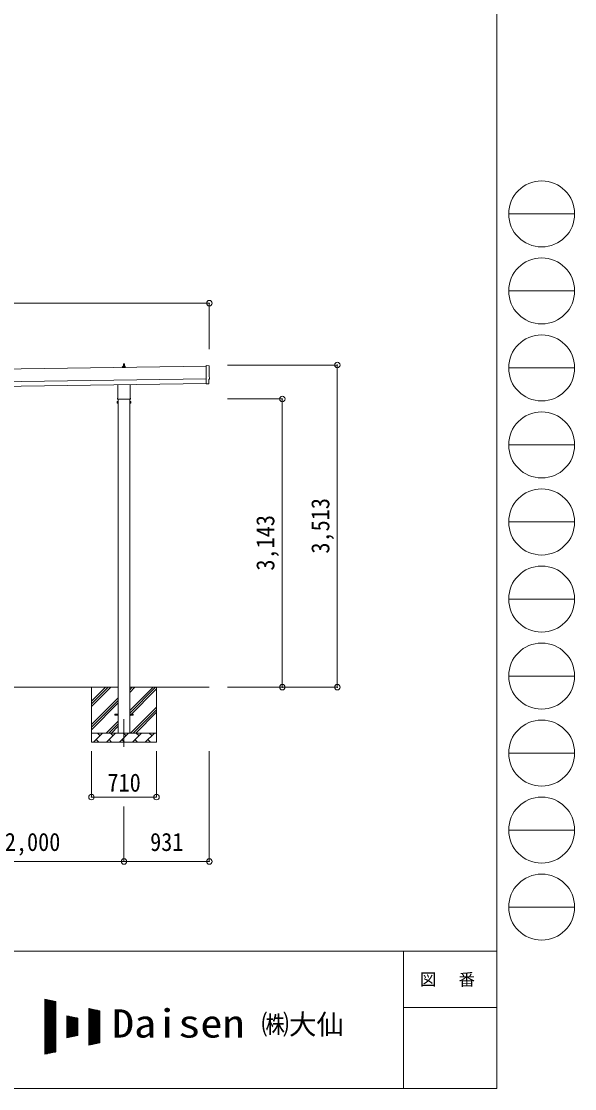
# Model space of a CAD drawing. Units: millimetres at full size, sheet at 1:60. Extents: x -16864 to 16864, y -11640 to 11640.
# Drawn here: x 10827 to 16864, y -11640 to 0 of the extents above; entities that cross this region are included whole.
import ezdxf
from ezdxf.enums import TextEntityAlignment as Align

# ---------------------------------------------------------------- set-up
doc = ezdxf.new("R2010")
doc.units = ezdxf.units.MM
doc.header["$LTSCALE"] = 60
doc.header["$PDMODE"] = 32
doc.header["$PDSIZE"] = 60
doc.linetypes.add('CHAIN1', pattern=[8, 5, -1, 1, -1])
for name, color, linetype, lineweight in [('0-1_Defpoints', 7, 'CHAIN1', 9), ('0-2_TEXT1', 4, 'Continuous', 9), ('0-3_SHAPE', 7, 'Continuous', 9), ('0-8_TABLE1', 6, 'Continuous', 9), ('F-0', 7, 'Continuous', 9)]:
    doc.layers.add(name, color=color, linetype=linetype, lineweight=lineweight)
doc.styles.add('ＭＳ ゴシック', font='')
doc.styles.get('ＭＳ ゴシック').set_extended_font_data('MS Gothic')

msp = doc.modelspace()

# ---------------------------------------------------------------- linework, layer by layer
at = {"layer": '0-1_Defpoints'}
msp.add_line((11946.57, -7611.46), (11946.57, -7960.46), dxfattribs=at)
at = {"layer": '0-2_TEXT1'}
for p, q in [((12842.25, -3759.4), (6631.63, -3848.12)), ((11928.62, -3774.84), (11928.62, -3767.13)), ((11965.12, -3774.84), (11928.62, -3774.84)), ((11929.01, -3766.34), (11964.74, -3766.34)), ((11929.39, -3766.16), (11936.11, -3764.53)), ((11936.49, -3764.34), (11957.26, -3764.34)), ((11936.87, -3763.55), (11936.87, -3759.34)), ((11937.87, -3759.34), (11955.87, -3759.34)), ((11940.87, -3759.34), (11941.6, -3735.82)), ((11942.6, -3734.84), (11951.15, -3734.84)), ((11952.15, -3735.82), (11952.87, -3759.34)), ((11956.87, -3763.55), (11956.87, -3759.34)), ((11964.36, -3766.16), (11957.64, -3764.53)), ((11965.12, -3774.84), (11965.12, -3767.13)), ((12842.18, -3754.31), (12845.02, -3953.15)), ((12873.85, -3755.51), (12842.18, -3754.31)), ((6633.63, -3988.1), (12844.25, -3899.38)), ((6634.34, -4038.1), (12844.96, -3949.38)), ((12863.23, -3951.98), (12845.02, -3953.15)), ((12863.9, -3952.6), (12863.23, -3951.98)), ((12864.65, -3952.87), (12871.56, -3952.4)), ((11878.27, -4108.83), (11878.27, -3963.19)), ((12014.87, -3961.24), (12014.87, -4108.83)), ((11872.57, -4147.1), (11873.33, -4145.79)), ((11872.57, -4147.1), (11872.57, -4164.1)), ((11872.57, -4164.1), (11873.33, -4165.41)), ((11879.57, -4150.69), (11873.33, -4150.69)), ((11879.57, -4160.51), (11873.33, -4160.51)), ((11879.57, -4165.41), (11873.33, -4165.41)), ((11876.57, -4117.6), (11876.57, -4112.1)), ((12014.5, -4121.1), (11878.63, -4121.1)), ((11882.07, -4164.8), (11879.57, -4164.8)), ((11884.07, -4121.1), (11884.07, -7761.46)), ((12009.07, -7761.46), (12009.07, -4121.1)), ((12011.07, -4164.8), (12013.57, -4164.8)), ((12013.57, -4150.69), (12019.81, -4150.69)), ((12013.57, -4160.51), (12019.81, -4160.51)), ((12013.57, -4165.41), (12019.81, -4165.41)), ((12016.57, -4112.1), (12016.57, -4117.6)), ((12020.57, -4147.1), (12019.81, -4145.79)), ((12020.57, -4164.1), (12019.81, -4165.41)), ((12020.57, -4147.1), (12020.57, -4164.1)), ((11846.57, -7556.96), (11884.07, -7556.96)), ((11846.57, -7565.96), (11846.57, -7556.96)), ((11846.57, -7556.96), (11884.07, -7556.96)), ((11846.57, -7565.96), (11846.57, -7556.96)), ((11846.57, -7565.96), (11884.07, -7565.96)), ((11846.57, -7565.96), (11884.07, -7565.96)), ((12009.07, -7556.96), (12046.57, -7556.96)), ((12009.07, -7556.96), (12046.57, -7556.96)), ((12009.07, -7565.96), (12046.57, -7565.96)), ((12009.07, -7565.96), (12046.57, -7565.96)), ((12046.57, -7565.96), (12046.57, -7556.96)), ((12046.57, -7565.96), (12046.57, -7556.96))]:
    msp.add_line(p, q, dxfattribs=at)
for points in [[(12874.36, -3949.37), (12873.69, -3902.35), (12874.29, -3902.34)], [(11879.57, -4165.41), (11879.57, -4145.79), (11873.33, -4145.79)], [(11879.57, -4164.8), (11879.57, -4146.4), (11882.07, -4146.4)], [(12013.57, -4164.8), (12013.57, -4146.4), (12011.07, -4146.4)], [(12013.57, -4165.41), (12013.57, -4145.79), (12019.81, -4145.79)]]:
    msp.add_lwpolyline(points, dxfattribs=at)
for points in [[(11882.07, -4166.1), (11882.07, -4145.1), (11884.07, -4145.1), (11884.07, -4166.1)], [(12011.07, -4166.1), (12011.07, -4145.1), (12009.07, -4145.1), (12009.07, -4166.1)]]:
    msp.add_lwpolyline(points, close=True, dxfattribs=at)
for centre, radius, start, end in [((11929.62, -3767.13), 1, 103.62699, 180), ((11935.87, -3763.55), 1, 283.62699, 0), ((11940.96, -3759.97), 4.13, 90, 171.17633), ((11937.87, -3760.34), 1, 90, 180), ((11942.6, -3735.84), 1, 90, 178.60509), ((11950.21, -3759.34), 4.83, 133.60282, 180), ((11943.54, -3759.34), 4.83, 0, 46.39718), ((11951.15, -3735.84), 1, 1.39491, 90), ((11952.79, -3759.97), 4.13, 8.82367, 90), ((11955.87, -3760.34), 1, 0, 90), ((11957.87, -3763.55), 1, 180, 256.37301), ((11964.12, -3767.13), 1, 0, 76.37301), ((12864.58, -3951.87), 1, 227.3164, 273.81435), ((11876.91, -4148.24), 4.34, 145.61575, 214.38425), ((11888.81, -4155.6), 16.24, 162.41205, 197.58795), ((11876.91, -4162.96), 4.34, 145.61575, 214.38425), ((11880.57, -4112.1), 4, 125.09963, 180), ((11880.57, -4117.6), 4, 180, 194.47751), ((11880.57, -4117.6), 4, 194.47751, 241.04498), ((12012.57, -4117.6), 4, 298.95502, 345.52249), ((12012.57, -4112.1), 4, 0, 54.90037), ((12012.57, -4117.6), 4, 345.52249, 0), ((12016.22, -4148.24), 4.34, 325.61575, 34.38425), ((12004.33, -4155.6), 16.24, 342.41205, 17.58795), ((12016.22, -4162.96), 4.34, 325.61575, 34.38425)]:
    msp.add_arc(centre, radius, start, end, dxfattribs=at)
for centre, major_axis, ratio, start_param, end_param in [((12873.65, -3758.5), (3, -0.04), 0.99863, 6.26838895, 7.80162176), ((17640.04, -3760.85), (-4762.89, -68.04), 0.99863, 6.26840604, 6.29770427), ((12871.35, -3949.41), (2.21, -2.04), 0.9974, 5.52523108, 7.04113953), ((12874.22, -3897.94), (4.41, -0.06), 0.99863, 4.71238898, 6.29767781)]:
    msp.add_ellipse(centre, major_axis=major_axis, ratio=ratio, start_param=start_param, end_param=end_param, dxfattribs=at)
at = {"layer": '0-3_SHAPE'}
for p, q in [((11884.07, -7261.46), (10009.07, -7261.46)), ((11591.57, -7261.46), (11591.57, -7861.46)), ((11591.57, -7414.94), (11745.05, -7261.46)), ((11591.57, -7443.22), (11773.33, -7261.46)), ((11591.57, -7471.51), (11801.62, -7261.46)), ((12874.57, -7261.46), (12009.07, -7261.46)), ((12009.07, -7290.28), (12037.89, -7261.46)), ((12009.07, -7318.57), (12066.18, -7261.46)), ((12009.07, -7516.55), (12264.17, -7261.46)), ((12009.07, -7544.84), (12291.57, -7262.34)), ((12009.07, -7573.12), (12301.57, -7280.62)), ((12301.57, -7261.46), (12301.57, -7861.46)), ((11591.57, -7669.5), (11884.07, -7377)), ((11591.57, -7697.78), (11884.07, -7405.28)), ((11591.57, -7726.07), (11884.07, -7433.57)), ((12018.72, -7761.46), (12301.57, -7478.61)), ((12047.01, -7761.46), (12301.57, -7506.9)), ((12075.29, -7761.46), (12301.57, -7535.18)), ((11754.17, -7761.46), (11884.07, -7631.55)), ((11782.45, -7761.46), (11884.07, -7659.84)), ((11591.57, -7761.46), (12301.57, -7761.46)), ((11613.72, -7861.46), (11713.72, -7761.46)), ((11685.17, -7790.01), (11656.62, -7761.46)), ((11755.14, -7861.46), (11855.14, -7761.46)), ((11826.59, -7790.01), (11798.04, -7761.46)), ((11810.73, -7761.46), (11884.07, -7688.12)), ((11896.57, -7861.46), (11996.57, -7761.46)), ((11968.01, -7790.01), (11939.46, -7761.46)), ((12037.99, -7861.46), (12137.99, -7761.46)), ((12109.43, -7790.01), (12080.88, -7761.46)), ((12179.41, -7861.46), (12279.41, -7761.46)), ((12250.86, -7790.01), (12222.3, -7761.46)), ((12301.57, -7861.46), (11591.57, -7861.46)), ((11642.28, -7832.9), (11670.83, -7861.46)), ((11783.7, -7832.9), (11812.25, -7861.46)), ((11925.12, -7832.9), (11953.67, -7861.46)), ((12066.54, -7832.9), (12095.09, -7861.46)), ((12207.96, -7832.9), (12236.52, -7861.46))]:
    msp.add_line(p, q, dxfattribs=at)
at = {"layer": '0-8_TABLE1'}
for p, q in [((12877.57, -3073.82), (1018.57, -3073.82)), ((12877.57, -3073.82), (12877.57, -3573.82)), ((14274.57, -3748.35), (13074.57, -3748.35)), ((14274.57, -7261.46), (14274.57, -3748.35)), ((13674.57, -4118.6), (13074.57, -4118.6)), ((13674.57, -4118.6), (13674.57, -7261.46)), ((14274.57, -7261.46), (13074.57, -7261.46)), ((11591.57, -8460.46), (11591.57, -7960.46)), ((12301.57, -8460.46), (12301.57, -7960.46)), ((12877.57, -9162.46), (12877.57, -7960.46)), ((11591.57, -8460.46), (12301.57, -8460.46)), ((11946.57, -9162.46), (11946.57, -8562.46)), ((11946.57, -9162.46), (9946.57, -9162.46)), ((12877.57, -9162.46), (11946.57, -9162.46))]:
    msp.add_line(p, q, dxfattribs=at)
for p in [(12877.57, -3073.82), (14274.57, -3748.35), (13674.57, -4118.6), (13674.57, -7261.46), (14274.57, -7261.46), (11591.57, -8460.46), (12301.57, -8460.46), (11946.57, -9162.46), (12877.57, -9162.46)]:
    msp.add_point(p, dxfattribs=at)
at = {"layer": 'F-0', "color": 5, "lineweight": 5}
for p, q in [((16015.88, 11640), (16015.88, -11640)), ((-16864.12, -10140), (16015.88, -10140)), ((14995.88, -10140), (14995.88, -11640)), ((14995.88, -10755), (16015.88, -10755)), ((-16864.12, -11640), (16015.88, -11640))]:
    msp.add_line(p, q, dxfattribs=at)
at = {"layer": 'F-0', "color": 4}
for p, q in [((16144.11, -2100), (16864.12, -2100)), ((16144.11, -2940), (16864.12, -2940)), ((16144.11, -3780), (16864.12, -3780)), ((16144.11, -4620), (16864.12, -4620)), ((16144.11, -5460), (16864.12, -5460)), ((16144.11, -6300), (16864.12, -6300)), ((16144.11, -7140), (16864.12, -7140)), ((16144.11, -7980), (16864.12, -7980)), ((16144.11, -8820), (16864.12, -8820)), ((16144.11, -9660), (16864.12, -9660))]:
    msp.add_line(p, q, dxfattribs=at)
at = {"layer": 'F-0'}
for p, q in [((11082.29, -10665.2), (11202.29, -10690.2)), ((11082.29, -10665.2), (11082.29, -11265.2)), ((11082.29, -10670.85), (11109.39, -10670.85)), ((11082.29, -10676.85), (11138.19, -10676.85)), ((11082.29, -10682.85), (11166.99, -10682.85)), ((11082.29, -10688.85), (11195.79, -10688.85)), ((11082.29, -10694.85), (11202.29, -10694.85)), ((11082.29, -10700.85), (11202.29, -10700.85)), ((11082.29, -10706.85), (11202.29, -10706.85)), ((11085.85, -11264.46), (11085.85, -10665.94)), ((11091.85, -11263.21), (11091.85, -10667.19)), ((11097.85, -11261.96), (11097.85, -10668.44)), ((11103.85, -11260.71), (11103.85, -10669.69)), ((11109.85, -11259.46), (11109.85, -10670.94)), ((11115.85, -11258.21), (11115.85, -10672.19)), ((11121.85, -11256.96), (11121.85, -10673.44)), ((11127.85, -11255.71), (11127.85, -10674.69)), ((11133.85, -11254.46), (11133.85, -10675.94)), ((11139.85, -11253.21), (11139.85, -10677.19)), ((11145.85, -11251.96), (11145.85, -10678.44)), ((11151.85, -11250.71), (11151.85, -10679.69)), ((11157.85, -11249.46), (11157.85, -10680.94)), ((11163.85, -11248.21), (11163.85, -10682.19)), ((11169.85, -11246.96), (11169.85, -10683.44)), ((11175.85, -11245.71), (11175.85, -10684.69)), ((11181.85, -11244.46), (11181.85, -10685.94)), ((11187.85, -11243.21), (11187.85, -10687.19)), ((11193.85, -11241.96), (11193.85, -10688.44)), ((11199.85, -11240.71), (11199.85, -10689.69)), ((11202.29, -10690.2), (11202.29, -11240.2)), ((11082.29, -10712.85), (11202.29, -10712.85)), ((11082.29, -10718.85), (11202.29, -10718.85)), ((11082.29, -10724.85), (11202.29, -10724.85)), ((11082.29, -10730.85), (11202.29, -10730.85)), ((11082.29, -10736.85), (11202.29, -10736.85)), ((11082.29, -10742.85), (11202.29, -10742.85)), ((11082.29, -10748.85), (11202.29, -10748.85)), ((11082.29, -10754.85), (11202.29, -10754.85)), ((11082.29, -10760.85), (11202.29, -10760.85)), ((11082.29, -10766.85), (11202.29, -10766.85)), ((11082.29, -10772.85), (11202.29, -10772.85)), ((11082.29, -10778.85), (11202.29, -10778.85)), ((11082.29, -10784.85), (11202.29, -10784.85)), ((11082.29, -10790.85), (11202.29, -10790.85)), ((11082.29, -10796.85), (11202.29, -10796.85)), ((11082.29, -10802.85), (11202.29, -10802.85)), ((11082.29, -10808.85), (11202.29, -10808.85)), ((11082.29, -10814.85), (11202.29, -10814.85)), ((11082.29, -10820.85), (11202.29, -10820.85)), ((11562.29, -10765.2), (11682.29, -10790.2)), ((11562.29, -10765.2), (11562.29, -11165.2)), ((11562.29, -10766.85), (11570.19, -10766.85)), ((11562.29, -10772.85), (11598.99, -10772.85)), ((11562.29, -10778.85), (11627.79, -10778.85)), ((11562.29, -10784.85), (11656.59, -10784.85)), ((11562.29, -10790.85), (11682.29, -10790.85)), ((11562.29, -10796.85), (11682.29, -10796.85)), ((11562.29, -10802.85), (11682.29, -10802.85)), ((11562.29, -10808.85), (11682.29, -10808.85)), ((11562.29, -10814.85), (11682.29, -10814.85)), ((11562.29, -10820.85), (11682.29, -10820.85)), ((11565.85, -11164.46), (11565.85, -10765.94)), ((11571.85, -11163.21), (11571.85, -10767.19)), ((11577.85, -11161.96), (11577.85, -10768.44)), ((11583.85, -11160.71), (11583.85, -10769.69)), ((11589.85, -11159.46), (11589.85, -10770.94)), ((11595.85, -11158.21), (11595.85, -10772.19)), ((11601.85, -11156.96), (11601.85, -10773.44)), ((11607.85, -11155.71), (11607.85, -10774.69)), ((11613.85, -11154.46), (11613.85, -10775.94)), ((11619.85, -11153.21), (11619.85, -10777.19)), ((11625.85, -11151.96), (11625.85, -10778.44)), ((11631.85, -11150.71), (11631.85, -10779.69)), ((11637.85, -11149.46), (11637.85, -10780.94)), ((11643.85, -11148.21), (11643.85, -10782.19)), ((11649.85, -11146.96), (11649.85, -10783.44)), ((11655.85, -11145.71), (11655.85, -10784.69)), ((11661.85, -11144.46), (11661.85, -10785.94)), ((11667.85, -11143.21), (11667.85, -10787.19)), ((11673.85, -11141.96), (11673.85, -10788.44)), ((11679.85, -11140.71), (11679.85, -10789.69)), ((11682.29, -10790.2), (11682.29, -11140.2)), ((11082.29, -10826.85), (11202.29, -10826.85)), ((11082.29, -10832.85), (11202.29, -10832.85)), ((11082.29, -10838.85), (11202.29, -10838.85)), ((11082.29, -10844.85), (11202.29, -10844.85)), ((11082.29, -10850.85), (11202.29, -10850.85)), ((11082.29, -10856.85), (11202.29, -10856.85)), ((11082.29, -10862.85), (11202.29, -10862.85)), ((11082.29, -10868.85), (11202.29, -10868.85)), ((11082.29, -10874.85), (11202.29, -10874.85)), ((11082.29, -10880.85), (11202.29, -10880.85)), ((11082.29, -10886.85), (11202.29, -10886.85)), ((11082.29, -10892.85), (11202.29, -10892.85)), ((11082.29, -10898.85), (11202.29, -10898.85)), ((11082.29, -10904.85), (11202.29, -10904.85)), ((11082.29, -10910.85), (11202.29, -10910.85)), ((11082.29, -10916.85), (11202.29, -10916.85)), ((11082.29, -10922.85), (11202.29, -10922.85)), ((11082.29, -10928.85), (11202.29, -10928.85)), ((11082.29, -10934.85), (11202.29, -10934.85)), ((11082.29, -10940.85), (11202.29, -10940.85)), ((11322.29, -10845.2), (11442.29, -10870.2)), ((11322.29, -10845.2), (11322.29, -11085.2)), ((11322.29, -10850.85), (11349.39, -10850.85)), ((11322.29, -10856.85), (11378.19, -10856.85)), ((11322.29, -10862.85), (11406.99, -10862.85)), ((11322.29, -10868.85), (11435.79, -10868.85)), ((11322.29, -10874.85), (11442.29, -10874.85)), ((11322.29, -10880.85), (11442.29, -10880.85)), ((11322.29, -10886.85), (11442.29, -10886.85)), ((11322.29, -10892.85), (11442.29, -10892.85)), ((11322.29, -10898.85), (11442.29, -10898.85)), ((11322.29, -10904.85), (11442.29, -10904.85)), ((11322.29, -10910.85), (11442.29, -10910.85)), ((11322.29, -10916.85), (11442.29, -10916.85)), ((11322.29, -10922.85), (11442.29, -10922.85)), ((11322.29, -10928.85), (11442.29, -10928.85)), ((11322.29, -10934.85), (11442.29, -10934.85)), ((11322.29, -10940.85), (11442.29, -10940.85)), ((11325.85, -11084.46), (11325.85, -10845.94)), ((11331.85, -11083.21), (11331.85, -10847.19)), ((11337.85, -11081.96), (11337.85, -10848.44)), ((11343.85, -11080.71), (11343.85, -10849.69)), ((11349.85, -11079.46), (11349.85, -10850.94)), ((11355.85, -11078.21), (11355.85, -10852.19)), ((11361.85, -11076.96), (11361.85, -10853.44)), ((11367.85, -11075.71), (11367.85, -10854.69)), ((11373.85, -11074.46), (11373.85, -10855.94)), ((11379.85, -11073.21), (11379.85, -10857.19)), ((11385.85, -11071.96), (11385.85, -10858.44)), ((11391.85, -11070.71), (11391.85, -10859.69)), ((11397.85, -11069.46), (11397.85, -10860.94)), ((11403.85, -11068.21), (11403.85, -10862.19)), ((11409.85, -11066.96), (11409.85, -10863.44)), ((11415.85, -11065.71), (11415.85, -10864.69)), ((11421.85, -11064.46), (11421.85, -10865.94)), ((11427.85, -11063.21), (11427.85, -10867.19)), ((11433.85, -11061.96), (11433.85, -10868.44)), ((11439.85, -11060.71), (11439.85, -10869.69)), ((11442.29, -10870.2), (11442.29, -11060.2)), ((11562.29, -10826.85), (11682.29, -10826.85)), ((11562.29, -10832.85), (11682.29, -10832.85)), ((11562.29, -10838.85), (11682.29, -10838.85)), ((11562.29, -10844.85), (11682.29, -10844.85)), ((11562.29, -10850.85), (11682.29, -10850.85)), ((11562.29, -10856.85), (11682.29, -10856.85)), ((11562.29, -10862.85), (11682.29, -10862.85)), ((11562.29, -10868.85), (11682.29, -10868.85)), ((11562.29, -10874.85), (11682.29, -10874.85)), ((11562.29, -10880.85), (11682.29, -10880.85)), ((11562.29, -10886.85), (11682.29, -10886.85)), ((11562.29, -10892.85), (11682.29, -10892.85)), ((11562.29, -10898.85), (11682.29, -10898.85)), ((11562.29, -10904.85), (11682.29, -10904.85)), ((11562.29, -10910.85), (11682.29, -10910.85)), ((11562.29, -10916.85), (11682.29, -10916.85)), ((11562.29, -10922.85), (11682.29, -10922.85)), ((11562.29, -10928.85), (11682.29, -10928.85)), ((11562.29, -10934.85), (11682.29, -10934.85)), ((11562.29, -10940.85), (11682.29, -10940.85)), ((11082.29, -10946.85), (11202.29, -10946.85)), ((11082.29, -10952.85), (11202.29, -10952.85)), ((11082.29, -10958.85), (11202.29, -10958.85)), ((11082.29, -10964.85), (11202.29, -10964.85)), ((11082.29, -10970.85), (11202.29, -10970.85)), ((11082.29, -10976.85), (11202.29, -10976.85)), ((11082.29, -10982.85), (11202.29, -10982.85)), ((11082.29, -10988.85), (11202.29, -10988.85)), ((11082.29, -10994.85), (11202.29, -10994.85)), ((11082.29, -11000.85), (11202.29, -11000.85)), ((11082.29, -11006.85), (11202.29, -11006.85)), ((11082.29, -11012.85), (11202.29, -11012.85)), ((11082.29, -11018.85), (11202.29, -11018.85)), ((11082.29, -11024.85), (11202.29, -11024.85)), ((11082.29, -11030.85), (11202.29, -11030.85)), ((11082.29, -11036.85), (11202.29, -11036.85)), ((11082.29, -11042.85), (11202.29, -11042.85)), ((11082.29, -11048.85), (11202.29, -11048.85)), ((11082.29, -11054.85), (11202.29, -11054.85)), ((11322.29, -10946.85), (11442.29, -10946.85)), ((11322.29, -10952.85), (11442.29, -10952.85)), ((11322.29, -10958.85), (11442.29, -10958.85)), ((11322.29, -10964.85), (11442.29, -10964.85)), ((11322.29, -10970.85), (11442.29, -10970.85)), ((11322.29, -10976.85), (11442.29, -10976.85)), ((11322.29, -10982.85), (11442.29, -10982.85)), ((11322.29, -10988.85), (11442.29, -10988.85)), ((11322.29, -10994.85), (11442.29, -10994.85)), ((11322.29, -11000.85), (11442.29, -11000.85)), ((11322.29, -11006.85), (11442.29, -11006.85)), ((11322.29, -11012.85), (11442.29, -11012.85)), ((11322.29, -11018.85), (11442.29, -11018.85)), ((11322.29, -11024.85), (11442.29, -11024.85)), ((11322.29, -11030.85), (11442.29, -11030.85)), ((11322.29, -11036.85), (11442.29, -11036.85)), ((11322.29, -11042.85), (11442.29, -11042.85)), ((11322.29, -11048.85), (11442.29, -11048.85)), ((11322.29, -11054.85), (11442.29, -11054.85)), ((11562.29, -10946.85), (11682.29, -10946.85)), ((11562.29, -10952.85), (11682.29, -10952.85)), ((11562.29, -10958.85), (11682.29, -10958.85)), ((11562.29, -10964.85), (11682.29, -10964.85)), ((11562.29, -10970.85), (11682.29, -10970.85)), ((11562.29, -10976.85), (11682.29, -10976.85)), ((11562.29, -10982.85), (11682.29, -10982.85)), ((11562.29, -10988.85), (11682.29, -10988.85)), ((11562.29, -10994.85), (11682.29, -10994.85)), ((11562.29, -11000.85), (11682.29, -11000.85)), ((11562.29, -11006.85), (11682.29, -11006.85)), ((11562.29, -11012.85), (11682.29, -11012.85)), ((11562.29, -11018.85), (11682.29, -11018.85)), ((11562.29, -11024.85), (11682.29, -11024.85)), ((11562.29, -11030.85), (11682.29, -11030.85)), ((11562.29, -11036.85), (11682.29, -11036.85)), ((11562.29, -11042.85), (11682.29, -11042.85)), ((11562.29, -11048.85), (11682.29, -11048.85)), ((11562.29, -11054.85), (11682.29, -11054.85)), ((11082.29, -11060.85), (11202.29, -11060.85)), ((11082.29, -11066.85), (11202.29, -11066.85)), ((11082.29, -11072.85), (11202.29, -11072.85)), ((11082.29, -11078.85), (11202.29, -11078.85)), ((11082.29, -11084.85), (11202.29, -11084.85)), ((11082.29, -11090.85), (11202.29, -11090.85)), ((11082.29, -11096.85), (11202.29, -11096.85)), ((11082.29, -11102.85), (11202.29, -11102.85)), ((11082.29, -11108.85), (11202.29, -11108.85)), ((11082.29, -11114.85), (11202.29, -11114.85)), ((11082.29, -11120.85), (11202.29, -11120.85)), ((11082.29, -11126.85), (11202.29, -11126.85)), ((11082.29, -11132.85), (11202.29, -11132.85)), ((11082.29, -11138.85), (11202.29, -11138.85)), ((11082.29, -11144.85), (11202.29, -11144.85)), ((11082.29, -11150.85), (11202.29, -11150.85)), ((11082.29, -11156.85), (11202.29, -11156.85)), ((11082.29, -11162.85), (11202.29, -11162.85)), ((11082.29, -11168.85), (11202.29, -11168.85)), ((11322.29, -11085.2), (11442.29, -11060.2)), ((11322.29, -11060.85), (11439.19, -11060.85)), ((11322.29, -11066.85), (11410.39, -11066.85)), ((11322.29, -11072.85), (11381.59, -11072.85)), ((11322.29, -11078.85), (11352.79, -11078.85)), ((11322.29, -11084.85), (11323.99, -11084.85)), ((11562.29, -11060.85), (11682.29, -11060.85)), ((11562.29, -11066.85), (11682.29, -11066.85)), ((11562.29, -11072.85), (11682.29, -11072.85)), ((11562.29, -11078.85), (11682.29, -11078.85)), ((11562.29, -11084.85), (11682.29, -11084.85)), ((11562.29, -11090.85), (11682.29, -11090.85)), ((11562.29, -11096.85), (11682.29, -11096.85)), ((11562.29, -11102.85), (11682.29, -11102.85)), ((11562.29, -11108.85), (11682.29, -11108.85)), ((11562.29, -11114.85), (11682.29, -11114.85)), ((11562.29, -11120.85), (11682.29, -11120.85)), ((11562.29, -11126.85), (11682.29, -11126.85)), ((11562.29, -11132.85), (11682.29, -11132.85)), ((11562.29, -11138.85), (11682.29, -11138.85)), ((11682.29, -11140.2), (11562.29, -11165.2)), ((11562.29, -11144.85), (11659.99, -11144.85)), ((11562.29, -11150.85), (11631.19, -11150.85)), ((11562.29, -11156.85), (11602.39, -11156.85)), ((11562.29, -11162.85), (11573.59, -11162.85)), ((11082.29, -11174.85), (11202.29, -11174.85)), ((11082.29, -11180.85), (11202.29, -11180.85)), ((11082.29, -11186.85), (11202.29, -11186.85)), ((11082.29, -11192.85), (11202.29, -11192.85)), ((11082.29, -11198.85), (11202.29, -11198.85)), ((11082.29, -11204.85), (11202.29, -11204.85)), ((11082.29, -11210.85), (11202.29, -11210.85)), ((11082.29, -11216.85), (11202.29, -11216.85)), ((11082.29, -11222.85), (11202.29, -11222.85)), ((11082.29, -11228.85), (11202.29, -11228.85)), ((11082.29, -11234.85), (11202.29, -11234.85)), ((11202.29, -11240.2), (11082.29, -11265.2)), ((11082.29, -11240.85), (11199.19, -11240.85)), ((11082.29, -11246.85), (11170.39, -11246.85)), ((11082.29, -11252.85), (11141.59, -11252.85)), ((11082.29, -11258.85), (11112.79, -11258.85)), ((11082.29, -11264.85), (11083.99, -11264.85))]:
    msp.add_line(p, q, dxfattribs=at)
at = {"layer": 'F-0', "color": 4}
for centre in [(16504.11, -2100), (16504.11, -2940), (16504.11, -3780), (16504.11, -4620), (16504.11, -5460), (16504.11, -6300), (16504.11, -7140), (16504.11, -7980), (16504.11, -8820), (16504.11, -9660)]:
    msp.add_circle(centre, 360, dxfattribs=at)

# ---------------------------------------------------------------- texts
at = {"layer": '0-8_TABLE1', "color": 7, "style": 'ＭＳ ゴシック', "width": 0.9}
for s, p in [('3,513', (14247.07, -5804.9)), ('3,143', (13647.07, -5990.03))]:
    msp.add_text(s, height=197.9, rotation=90, dxfattribs=at).set_placement(p, align=Align.BOTTOM_LEFT)
for s, p in [('710', (11766.57, -8460.46)), ('2,000', (10646.57, -9107.46)), ('931', (12232.07, -9107.46))]:
    msp.add_text(s, height=197.9, dxfattribs=at).set_placement(p, align=Align.BOTTOM_LEFT)
at = {"layer": 'F-0', "style": 'ＭＳ ゴシック', "width": 1.15}
msp.add_text('Daisen', height=307.9, dxfattribs=at).set_placement((11816.02, -11175.2), align=Align.BOTTOM_LEFT)
at = {"layer": 'F-0', "style": 'ＭＳ ゴシック'}
msp.add_text('㈱大仙\u3000', height=219.9, dxfattribs=at).set_placement((13446.81, -11115.2), align=Align.BOTTOM_LEFT)
at = {"layer": 'F-0', "insert": (15175.88, -10530), "char_height": 132, "attachment_point": 7, "style": 'ＭＳ ゴシック'}
msp.add_mtext('\\T1.17;図\u3000番', dxfattribs=at)

doc.saveas('drawing.dxf')
